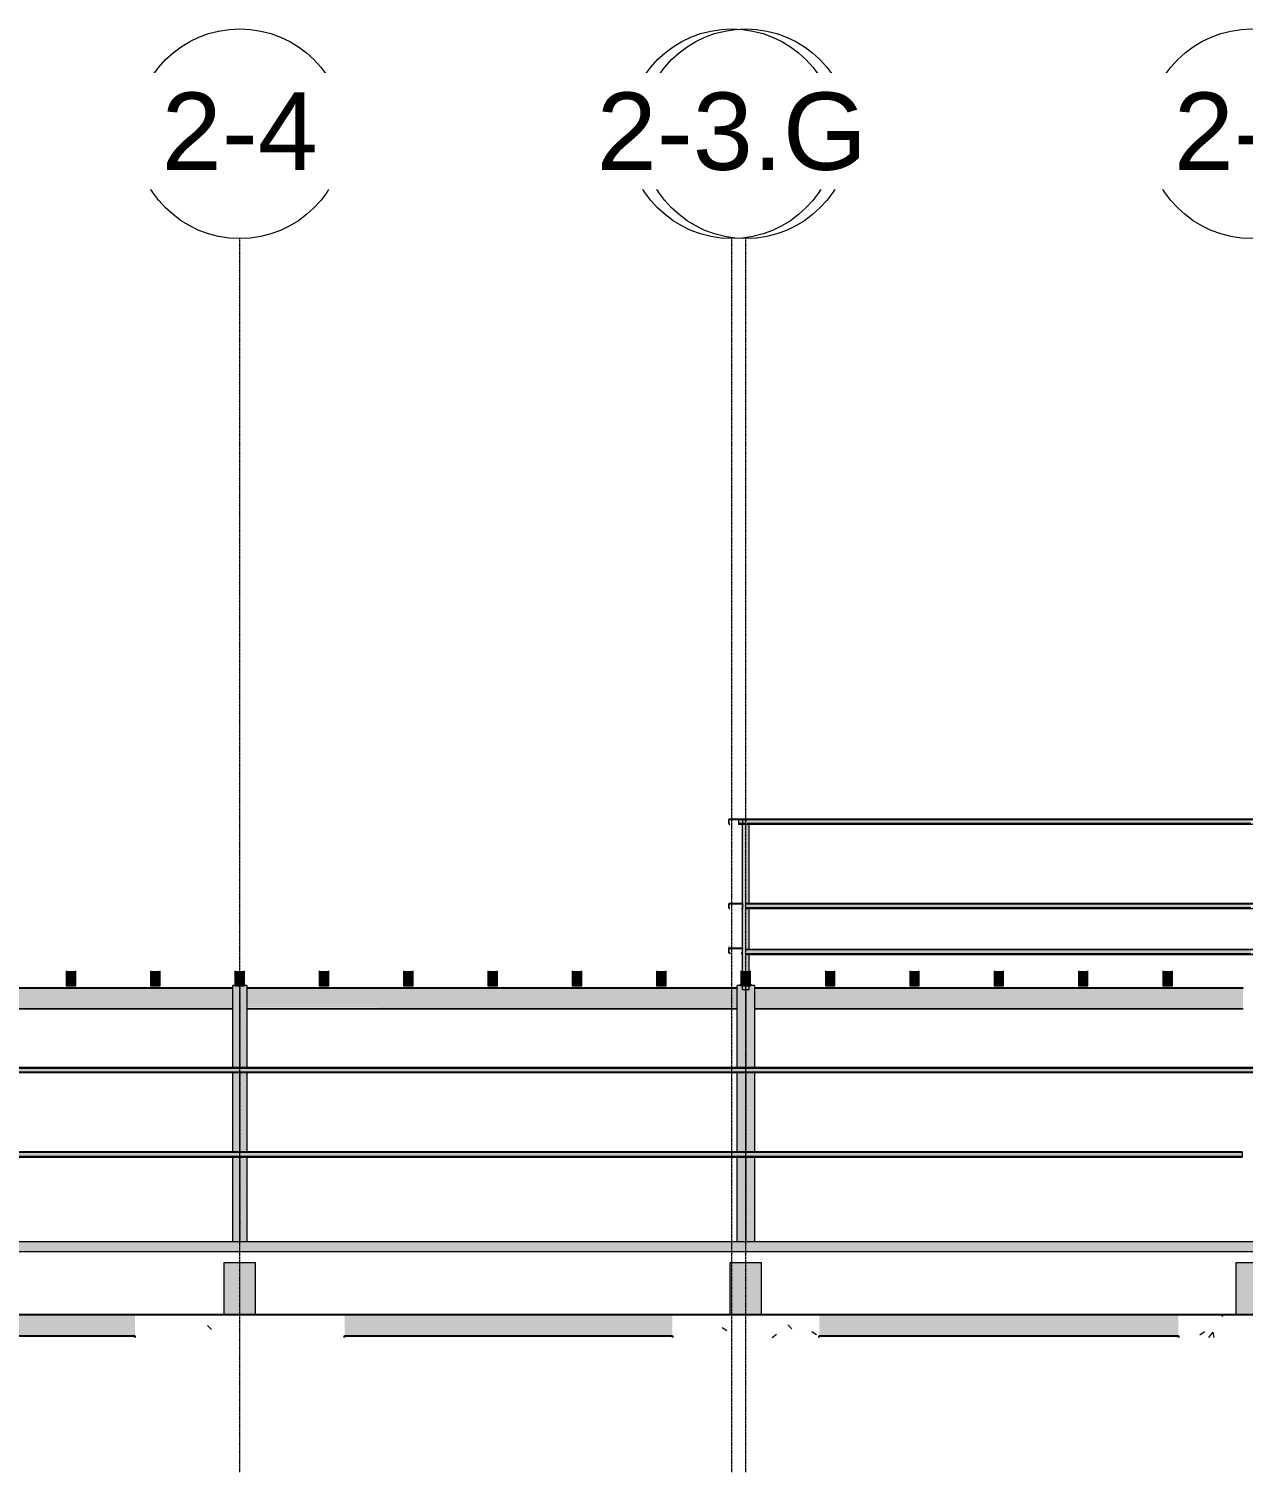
# Model space of a CAD drawing. Header units: inches. Extents: x 21954 to 47768, y -132 to 769.
# Drawn here: x 30892 to 31587, y -132 to 694 of the extents above; entities that cross this region are included whole.
import ezdxf

# ---------------------------------------------------------------- set-up
doc = ezdxf.new("R2010")
doc.units = ezdxf.units.IN
doc.header["$MEASUREMENT"] = 0
doc.linetypes.add('Grid Line 1_2_', pattern=[0.875, 0.5, -0.125, 0.125, -0.125])
doc.linetypes.add('Hidden 1_8_', pattern=[0.1875, 0.125, -0.0625])
for name, color, linetype, lineweight in [('C-BLDG-PADS', 91, 'Continuous', 9), ('S-BEAM', 12, 'Continuous', 9), ('S-COLS', 52, 'Continuous', 9), ('S-FNDN', 32, 'Continuous', 9), ('S-GRID', 1, 'Continuous', 9), ('S-GRID-IDEN', 1, 'Continuous', 9)]:
    doc.layers.add(name, color=color, linetype=linetype, lineweight=lineweight)
doc.styles.add('Arial', font='arial.ttf', dxfattribs={"height": 44.258982})
pattern_1 = [(50, (31469.516, 92.95), (68.8574, -6.02404), [7.2, -79.2]), (355, (31469.516, 92.95), (-13.3201, 72.2107), [5.76, -63.36]), (100.451, (31475.254, 92.446), (55.53753, 66.1862), [6.119, -67.31]), (46.184, (31469.52, 112.15), (102.455, -15.8907), [10.8, -118.8]), (96.636, (31478.05, 110.82), (89.7274, 93.5155), [9.179, -100.964]), (351.184, (31469.52, 112.15), (89.7283, 93.5149), [8.64, -95.04]), (21, (31479.116, 107.35), (57.30352, -38.65147), [7.2, -79.2]), (326, (31479.116, 107.35), (23.3584, 69.6146), [5.76, -63.36]), (71.451, (31483.89, 104.13), (80.66193, 30.96264), [6.119, -67.31]), (37.5, (31469.516, 92.948), (1.167627, 31.95777), [3.168, -59.424, 3.168, -61.152, -63.6]), (37.5, (31469.516, 92.948), (1.167627, 31.95777), [-126.912, 3.168, -60.432]), (7.5, (31469.516, 92.948), (25.2549, 37.86335), [3.168, -33.504, 3.168, -57.984, -24.24]), (7.5, (31469.516, 92.948), (25.2549, 37.86335), [-97.824, 3.168, -21.072]), (327.5, (31448.108, 92.948), (51.247365, -2.16529), [3.168, -20.832, 3.168, -71.712, -99.36]), (327.5, (31448.108, 92.948), (51.247365, -2.16529), [-98.88, 3.168, -96.192]), (317.5, (31438.51, 92.95), (55.98627, 9.60998), [3.168, -28.032, 3.168, -46.56, -70.56]), (317.5, (31438.51, 92.95), (55.98627, 9.60998), [-80.928, 3.168, -67.392])]

# ---------------------------------------------------------------- blocks, each defined once
blk = doc.blocks.new('Struct_Sports Complex_2015_rvt-2-Structural - Elevation - South')
at = {"layer": 'S-FNDN', "lineweight": 5}
for points in [[(25410.89, -42), (25410.89, -12), (25392.89, -12), (25392.89, -42)], [(25700.39, -42), (25700.39, -12), (25682.39, -12), (25682.39, -42)], [(25989.89, -42), (25989.89, -12), (25971.89, -12), (25971.89, -42)]]:
    blk.add_hatch(color=9, dxfattribs=at).paths.add_polyline_path(points, flags=0)
at = {"layer": 'S-FNDN'}
h = blk.add_hatch(dxfattribs=at)
h.set_pattern_fill('FP_3', color=256, style=0, pattern_type=2)
h.set_pattern_definition(pattern_1)
h.paths.add_polyline_path([(24303.89, -54), (24473.39, -54), (24473.39, -42), (24303.89, -42)], flags=0)
h.paths.add_polyline_path([(26238.39, -54), (26238.39, -42), (26022.89, -42), (26022.89, -54), (26087.38, -54)], flags=0)
h.paths.add_polyline_path([(22343.89, -54), (22525.27, -54), (22525.27, -42), (22343.89, -42)], flags=0)
h.paths.add_polyline_path([(22216.78, -54), (22283.89, -54), (22283.89, -42), (22103.77, -42), (22103.77, -54)], flags=0)
h.paths.add_polyline_path([(25938.89, -54), (25938.89, -42), (25733.39, -42), (25733.39, -54), (25810.9, -54)], flags=0)
h.paths.add_polyline_path([(22585.27, -54), (22765.27, -54), (22765.27, -42), (22585.27, -42)], flags=0)
h.paths.add_polyline_path([(25649.39, -54), (25649.39, -42), (25461.89, -42), (25461.89, -54), (25534.43, -54)], flags=0)
h.paths.add_polyline_path([(22825.27, -54), (23025.89, -54), (23025.89, -42), (22825.27, -42)], flags=0)
h.paths.add_polyline_path([(25341.89, -54), (25341.89, -42), (25172.39, -42), (25172.39, -54), (25257.96, -54)], flags=0)
h.paths.add_polyline_path([(23315.39, -54), (23315.39, -42), (23145.89, -42), (23145.89, -54)], flags=0)
h.paths.add_polyline_path([(25052.39, -54), (25052.39, -42), (24882.89, -42), (24882.89, -54), (24981.49, -54)], flags=0)
h.paths.add_polyline_path([(23435.39, -54), (23604.89, -54), (23604.89, -42), (23435.39, -42)], flags=0)
h.paths.add_polyline_path([(24762.89, -54), (24762.89, -42), (24593.39, -42), (24593.39, -54), (24705.02, -54)], flags=0)
h.paths.add_polyline_path([(23724.89, -54), (23894.39, -54), (23894.39, -42), (23724.89, -42)], flags=0)
h.paths.add_polyline_path([(24014.39, -54), (24183.89, -54), (24183.89, -42), (24014.39, -42)], flags=0)
h = blk.add_hatch(dxfattribs=at)
h.set_pattern_fill('FP_3', color=256, style=0, pattern_type=2)
h.set_pattern_definition(pattern_1)
h.paths.add_polyline_path([(25451.64, -55.03), (25461.89, -55.03), (25461.89, -42), (25341.89, -42), (25341.89, -55.03)], flags=0)
h = blk.add_hatch(dxfattribs=at)
h.set_pattern_fill('FP_3', color=256, style=0, pattern_type=2)
h.set_pattern_definition(pattern_1)
h.paths.add_polyline_path([(25726.21, -55.03), (25733.39, -55.03), (25733.39, -42), (25649.39, -42), (25649.39, -55.03)], flags=0)
h = blk.add_hatch(dxfattribs=at)
h.set_pattern_fill('FP_3', color=256, style=0, pattern_type=2)
h.set_pattern_definition(pattern_1)
h.paths.add_polyline_path([(26015.71, -55.03), (26022.89, -55.03), (26022.89, -42), (25938.89, -42), (25938.89, -55.03)], flags=0)
at = {"layer": 'S-FNDN', "color": 250}
for p, q in [((25392.89, -12), (25410.89, -12)), ((25392.89, -42), (25392.89, -12)), ((25410.89, -42), (25410.89, -12)), ((25682.39, -12), (25700.39, -12)), ((25682.39, -42), (25682.39, -12)), ((25700.39, -42), (25700.39, -12)), ((25971.89, -12), (25989.89, -12)), ((25971.89, -42), (25971.89, -12))]:
    blk.add_line(p, q, dxfattribs=at)
at = {"layer": 'S-FNDN', "color": 7, "lineweight": 25}
for p, q in [((25341.89, -42), (25172.39, -42)), ((25461.89, -42), (25341.89, -42)), ((25649.39, -42), (25461.89, -42)), ((25733.39, -42), (25649.39, -42)), ((25938.89, -42), (25733.39, -42)), ((26022.89, -42), (25938.89, -42)), ((25172.39, -54), (25341.89, -54)), ((25341.89, -54), (25341.89, -55.03)), ((25461.89, -54), (25649.39, -54)), ((25461.89, -55.03), (25461.89, -54)), ((25649.39, -54), (25649.39, -55.03)), ((25733.39, -54), (25938.89, -54)), ((25733.39, -55.03), (25733.39, -54)), ((25938.89, -54), (25938.89, -55.03))]:
    blk.add_line(p, q, dxfattribs=at)
blk = doc.blocks.new('W-Wide Flange-Column - B2_D-1169473-Structural - Elevation - South')
at = {"layer": 'S-COLS'}
h = blk.add_hatch(color=256, dxfattribs=at)
h.paths.add_polyline_path([(23081.89, 0), (23089.89, 0), (23089.89, 48.27), (23081.89, 48.27)], flags=0)
h.paths.add_polyline_path([(23089.89, 51.3), (23089.89, 96.7), (23081.89, 96.7), (23081.89, 51.3)], flags=0)
h.paths.add_polyline_path([(23081.89, 99.73), (23089.89, 99.73), (23089.89, 146.5), (23088.64, 146.5), (23088.64, 146.23), (23083.14, 146.23), (23083.14, 146.5), (23081.89, 146.5), (23081.89, 132.59)], flags=0)
for p, q in [((23081.89, 99.73), (23081.89, 146.5)), ((23083.14, 146.5), (23081.89, 146.5)), ((23089.89, 146.5), (23088.64, 146.5)), ((23089.89, 146.5), (23089.89, 99.73)), ((23081.89, 51.3), (23081.89, 96.7)), ((23089.89, 96.7), (23089.89, 51.3)), ((23081.89, 0), (23081.89, 48.27)), ((23089.89, 48.27), (23089.89, 0))]:
    blk.add_line(p, q, dxfattribs=at)
at = {"layer": 'S-COLS', "linetype": 'Hidden 1_8_'}
for p, q in [((23085.73, 146.23), (23085.73, 99.73)), ((23086.05, 99.73), (23086.05, 146.23)), ((23085.73, 96.7), (23085.73, 51.3)), ((23086.05, 51.3), (23086.05, 96.7)), ((23085.73, 48.27), (23085.73, 0)), ((23086.05, 0), (23086.05, 48.27))]:
    blk.add_line(p, q, dxfattribs=at)
blk = doc.blocks.new('W-Wide Flange-Column - B2_C-1169487-Structural - Elevation - South')
at = {"layer": 'S-COLS'}
h = blk.add_hatch(color=256, dxfattribs=at)
h.paths.add_polyline_path([(25686.39, 0), (25696.39, 0), (25696.39, 48.27), (25686.39, 48.27)], flags=0)
h.paths.add_polyline_path([(25686.39, 51.3), (25696.39, 51.3), (25696.39, 96.7), (25686.39, 96.7), (25686.39, 95.07)], flags=0)
h.paths.add_polyline_path([(25686.39, 99.73), (25696.39, 99.73), (25696.39, 146.5), (25694.14, 146.5), (25694.14, 146.23), (25693.39, 146.23), (25693.29, 144), (25689.39, 144), (25689.39, 146.23), (25688.64, 146.23), (25688.64, 146.5), (25686.39, 146.5), (25686.39, 113.83)], flags=0)
for p, q in [((25686.39, 99.73), (25686.39, 146.5)), ((25688.64, 146.5), (25686.39, 146.5)), ((25696.39, 146.5), (25694.14, 146.5)), ((25696.39, 146.5), (25696.39, 99.73)), ((25686.39, 51.3), (25686.39, 96.7)), ((25696.39, 96.7), (25696.39, 51.3)), ((25686.39, 0), (25686.39, 48.27)), ((25696.39, 48.27), (25696.39, 0))]:
    blk.add_line(p, q, dxfattribs=at)
at = {"layer": 'S-COLS', "linetype": 'Hidden 1_8_'}
for p, q in [((25691.23, 144), (25691.23, 99.73)), ((25691.55, 99.73), (25691.55, 144)), ((25691.23, 96.7), (25691.23, 51.3)), ((25691.55, 51.3), (25691.55, 96.7)), ((25691.23, 48.27), (25691.23, 0)), ((25691.55, 0), (25691.55, 48.27))]:
    blk.add_line(p, q, dxfattribs=at)
blk = doc.blocks.new('W-Wide Flange - 8_ WIDE-1151087-Structural - Elevation - South')
at = {"layer": 'S-BEAM'}
h = blk.add_hatch(color=256, dxfattribs=at)
h.paths.add_polyline_path([(25694.14, 146.56), (25694.39, 146.66), (25694.39, 147.23), (25694.39, 147.23), (25694.14, 147.2), (25694.14, 146.66)], flags=0)
h.paths.add_polyline_path([(25688.39, 146.56), (25688.64, 146.59), (25688.62, 147.23), (25688.39, 147.23)], flags=0)
blk.add_hatch(color=256, dxfattribs=at).paths.add_polyline_path([(25688.64, 146.5), (25688.64, 146.56), (25688.48, 146.5)], flags=0)
for p, q in [((25688.39, 146.56), (25688.39, 147.23)), ((25688.64, 146.56), (25688.39, 146.56)), ((25694.39, 146.56), (25694.14, 146.56)), ((25694.39, 146.56), (25694.39, 147.23))]:
    blk.add_line(p, q, dxfattribs=at)
blk = doc.blocks.new('Girt_C - 8_D-1099926-Structural - Elevation - South')
at = {"layer": 'S-BEAM'}
h = blk.add_hatch(color=256, dxfattribs=at)
h.paths.add_polyline_path([(26270.37, 99.2), (26270.37, 99.65), (22949.27, 99.65), (22949.27, 99.2), (26260.17, 99.2)], flags=0)
h.paths.add_polyline_path([(22078.54, 99.2), (22941.27, 99.2), (22941.27, 99.65), (22072.62, 99.65), (22072.62, 99.2)], flags=0)
h.paths.add_polyline_path([(22948.57, 99.4), (22948.87, 99.55), (22948.9, 99.65), (22941.66, 99.55), (22941.96, 99.4)], flags=0)
h = blk.add_hatch(color=256, dxfattribs=at)
h.paths.add_polyline_path([(24221.19, 96.88), (26270.37, 96.88), (26270.37, 99.2), (22949.27, 99.2), (22949.27, 96.88), (24152.08, 96.88)], flags=0)
h.paths.add_polyline_path([(22804.28, 96.88), (22941.27, 96.88), (22941.27, 99.2), (22072.62, 99.2), (22072.62, 96.88), (22769.72, 96.88)], flags=0)
for p, q in [((22949.27, 99.73), (26270.37, 99.73)), ((22949.27, 99.65), (26270.37, 99.65)), ((22949.27, 99.2), (26270.37, 99.2)), ((22949.27, 96.88), (26270.37, 96.88))]:
    blk.add_line(p, q, dxfattribs=at)
at = {"layer": 'S-BEAM', "lineweight": 15}
for p, q in [((26270.37, 96.8), (22072.62, 96.8)), ((22072.62, 96.7), (26270.37, 96.7))]:
    blk.add_line(p, q, dxfattribs=at)
blk = doc.blocks.new('W-Wide Flange - W12X19-1098908-Structural - Elevation - South')
at = {"layer": 'S-BEAM'}
h = blk.add_hatch(color=256, dxfattribs=at)
h.paths.add_polyline_path([(24537.39, 144.7), (24818.89, 144.7), (24818.89, 145.05), (24537.39, 145.05)], flags=0)
h.paths.add_polyline_path([(26262.89, 144.7), (26262.89, 145.05), (25985.89, 145.05), (25985.89, 144.7), (26260.17, 144.7)], flags=0)
h.paths.add_polyline_path([(22804.28, 144.7), (23081.89, 144.7), (23081.89, 145.05), (22803.41, 145.05), (22803.41, 144.7)], flags=0)
h.paths.add_polyline_path([(25975.89, 144.7), (25975.89, 145.05), (25696.39, 145.05), (25696.39, 144.7), (25966.42, 144.7)], flags=0)
h.paths.add_polyline_path([(23089.89, 144.7), (23371.39, 144.7), (23371.39, 145.05), (23089.89, 145.05)], flags=0)
h.paths.add_polyline_path([(23379.39, 144.7), (23660.89, 144.7), (23660.89, 145.05), (23379.39, 145.05)], flags=0)
h.paths.add_polyline_path([(25686.39, 144.7), (25686.39, 145.05), (25405.89, 145.05), (25405.89, 144.7), (25672.67, 144.7)], flags=0)
h.paths.add_polyline_path([(23668.89, 144.7), (23950.39, 144.7), (23950.39, 145.05), (23668.89, 145.05)], flags=0)
h.paths.add_polyline_path([(25397.89, 144.7), (25397.89, 145.05), (25116.39, 145.05), (25116.39, 144.7), (25396.2, 144.7)], flags=0)
h.paths.add_polyline_path([(23958.39, 144.7), (24239.89, 144.7), (24239.89, 145.05), (23958.39, 145.05)], flags=0)
h.paths.add_polyline_path([(25108.39, 144.7), (25108.39, 145.05), (24826.89, 145.05), (24826.89, 144.7), (25102.45, 144.7)], flags=0)
h.paths.add_polyline_path([(24247.89, 144.7), (24529.39, 144.7), (24529.39, 145.05), (24247.89, 145.05)], flags=0)
h = blk.add_hatch(color=256, dxfattribs=at)
h.paths.add_polyline_path([(22803.41, 144.18), (23081.89, 144.18), (23081.89, 144.7), (22803.41, 144.63), (22803.41, 144.31)], flags=0)
h.paths.add_polyline_path([(25405.89, 144.18), (25686.39, 144.2), (25686.39, 144.7), (25405.89, 144.63), (25405.89, 144.21)], flags=0)
h.paths.add_polyline_path([(26262.89, 144.18), (26262.89, 144.7), (25985.89, 144.63), (25985.89, 144.18), (26260.17, 144.18)], flags=0)
h.paths.add_polyline_path([(23089.89, 144.18), (23371.39, 144.18), (23371.39, 144.7), (23089.89, 144.62), (23089.89, 144.3)], flags=0)
h.paths.add_polyline_path([(23379.39, 144.18), (23660.89, 144.28), (23660.89, 144.7), (23379.39, 144.62), (23379.39, 144.29)], flags=0)
h.paths.add_polyline_path([(23668.89, 144.18), (23950.39, 144.27), (23950.39, 144.7), (23668.89, 144.61), (23668.89, 144.28)], flags=0)
h.paths.add_polyline_path([(23958.39, 144.18), (24239.89, 144.26), (24239.89, 144.7), (23958.39, 144.6), (23958.39, 144.27)], flags=0)
h.paths.add_polyline_path([(25975.89, 144.18), (25975.89, 144.7), (25696.39, 144.63), (25696.39, 144.18), (25966.42, 144.18)], flags=0)
h.paths.add_polyline_path([(24247.89, 144.18), (24529.39, 144.25), (24529.39, 144.7), (24247.89, 144.6), (24247.89, 144.26)], flags=0)
h.paths.add_polyline_path([(24537.39, 144.18), (24818.89, 144.23), (24818.89, 144.7), (24537.39, 144.63), (24537.39, 144.24)], flags=0)
h.paths.add_polyline_path([(25397.89, 144.18), (25397.89, 144.7), (25116.39, 144.63), (25116.39, 144.18), (25396.2, 144.18)], flags=0)
h.paths.add_polyline_path([(24826.89, 144.18), (25108.39, 144.22), (25108.39, 144.7), (24826.89, 144.63), (24826.89, 144.23)], flags=0)
h = blk.add_hatch(color=256, dxfattribs=at)
h.paths.add_polyline_path([(22803.41, 133.73), (22941.27, 133.73), (22941.27, 144), (22949.27, 144), (22949.27, 133.73), (23081.89, 133.73), (23081.89, 144.18), (22803.41, 144.18), (22803.41, 137.28)], flags=0)
h.paths.add_polyline_path([(26260.17, 133.73), (26262.89, 133.73), (26262.89, 144.18), (25985.89, 144.18), (25985.89, 133.73), (26225.61, 133.73)], flags=0)
h.paths.add_polyline_path([(23089.89, 133.73), (23371.39, 133.73), (23371.39, 144.18), (23089.89, 144.18), (23089.89, 141.97)], flags=0)
h.paths.add_polyline_path([(25975.89, 133.73), (25975.89, 144.18), (25696.39, 144.18), (25696.39, 133.73), (25966.42, 133.73)], flags=0)
h.paths.add_polyline_path([(23379.39, 133.73), (23660.89, 133.73), (23660.89, 144.18), (23379.39, 144.18), (23379.39, 141.97)], flags=0)
h.paths.add_polyline_path([(25686.39, 133.73), (25686.39, 144.18), (25405.89, 144.18), (25405.89, 133.73), (25672.67, 133.73)], flags=0)
h.paths.add_polyline_path([(23668.89, 133.73), (23950.39, 133.73), (23950.39, 144.18), (23668.89, 144.18)], flags=0)
h.paths.add_polyline_path([(23958.39, 133.73), (24239.89, 133.73), (24239.89, 144.18), (23958.39, 144.18), (23958.39, 141.97)], flags=0)
h.paths.add_polyline_path([(25397.89, 133.73), (25397.89, 144.18), (25116.39, 144.18), (25116.39, 133.73), (25396.2, 133.73)], flags=0)
h.paths.add_polyline_path([(25108.39, 133.73), (25108.39, 144.18), (24826.89, 144.18), (24826.89, 133.73), (25102.45, 133.73)], flags=0)
h.paths.add_polyline_path([(24247.89, 133.73), (24529.39, 133.73), (24529.39, 144.18), (24247.89, 144.18), (24247.89, 141.97)], flags=0)
h.paths.add_polyline_path([(24566.78, 133.73), (24818.89, 133.73), (24818.89, 144.18), (24537.39, 144.18), (24537.39, 133.73), (24549.5, 133.73)], flags=0)
h = blk.add_hatch(color=256, dxfattribs=at)
h.paths.add_polyline_path([(26262.89, 133.2), (26262.89, 133.73), (25985.89, 133.73), (25985.89, 133.2), (26260.17, 133.2)], flags=0)
h.paths.add_polyline_path([(23950.39, 133.2), (23950.39, 133.73), (23668.89, 133.69), (23668.89, 133.2), (23944.72, 133.2)], flags=0)
h.paths.add_polyline_path([(25102.45, 133.2), (25108.39, 133.3), (25108.39, 133.73), (24826.89, 133.65), (24826.89, 133.2), (25085.17, 133.2)], flags=0)
h.paths.add_polyline_path([(22977.07, 133.2), (23081.89, 133.27), (23081.89, 133.73), (22949.27, 133.72), (22949.27, 133.2)], flags=0)
h.paths.add_polyline_path([(24774.14, 133.2), (24818.89, 133.31), (24818.89, 133.73), (24537.39, 133.66), (24537.39, 133.2), (24705.02, 133.2)], flags=0)
h.paths.add_polyline_path([(25116.39, 133.2), (25397.89, 133.29), (25397.89, 133.73), (25116.39, 133.64), (25116.39, 133.21)], flags=0)
h.paths.add_polyline_path([(22803.41, 133.2), (22941.27, 133.27), (22941.27, 133.73), (22803.41, 133.73), (22803.41, 133.22)], flags=0)
h.paths.add_polyline_path([(23958.39, 133.2), (24239.89, 133.27), (24239.89, 133.73), (23958.39, 133.68), (23958.39, 133.21)], flags=0)
h.paths.add_polyline_path([(24247.89, 133.2), (24529.39, 133.27), (24529.39, 133.73), (24247.89, 133.67), (24247.89, 133.21)], flags=0)
h.paths.add_polyline_path([(23357.22, 133.2), (23371.39, 133.27), (23371.39, 133.73), (23089.89, 133.72), (23089.89, 133.2), (23322.66, 133.2)], flags=0)
h.paths.add_polyline_path([(25975.89, 133.2), (25975.89, 133.73), (25696.39, 133.73), (25696.39, 133.2), (25966.42, 133.2)], flags=0)
h.paths.add_polyline_path([(23379.39, 133.2), (23660.89, 133.27), (23660.89, 133.73), (23379.39, 133.7), (23379.39, 133.22)], flags=0)
h.paths.add_polyline_path([(25405.89, 133.2), (25686.39, 133.29), (25686.39, 133.73), (25405.89, 133.62), (25405.89, 133.21)], flags=0)
h = blk.add_hatch(color=256, dxfattribs=at)
h.paths.add_polyline_path([(26260.17, 132.85), (26262.89, 132.85), (26262.89, 133.2), (25985.89, 133.2), (25985.89, 132.85), (26225.61, 132.85)], flags=0)
h.paths.add_polyline_path([(22804.28, 132.85), (22941.27, 132.85), (22941.27, 133.2), (22803.41, 133.2), (22803.41, 132.85)], flags=0)
h.paths.add_polyline_path([(22949.27, 132.85), (23081.89, 132.85), (23081.89, 133.2), (22949.27, 133.2)], flags=0)
h.paths.add_polyline_path([(25975.89, 132.85), (25975.89, 133.2), (25696.39, 133.2), (25696.39, 132.85), (25966.42, 132.85)], flags=0)
h.paths.add_polyline_path([(23089.89, 132.85), (23371.39, 132.85), (23371.39, 133.2), (23089.89, 133.2)], flags=0)
h.paths.add_polyline_path([(23379.39, 132.85), (23660.89, 132.85), (23660.89, 133.2), (23379.39, 133.2)], flags=0)
h.paths.add_polyline_path([(25686.39, 132.85), (25686.39, 133.2), (25405.89, 133.2), (25405.89, 132.85), (25672.67, 132.85)], flags=0)
h.paths.add_polyline_path([(23668.89, 132.85), (23950.39, 132.85), (23950.39, 133.2), (23668.89, 133.2)], flags=0)
h.paths.add_polyline_path([(25397.89, 132.85), (25397.89, 133.2), (25116.39, 133.2), (25116.39, 132.85), (25396.2, 132.85)], flags=0)
h.paths.add_polyline_path([(23958.39, 132.85), (24239.89, 132.85), (24239.89, 133.2), (23958.39, 133.2)], flags=0)
h.paths.add_polyline_path([(25108.39, 132.85), (25108.39, 133.2), (24826.89, 133.2), (24826.89, 132.85), (25102.45, 132.85)], flags=0)
h.paths.add_polyline_path([(24818.89, 132.85), (24818.89, 133.2), (24537.39, 133.2), (24537.39, 132.85), (24808.7, 132.85)], flags=0)
h.paths.add_polyline_path([(24247.89, 132.85), (24529.39, 132.85), (24529.39, 133.2), (24247.89, 133.2)], flags=0)
for p, q in [((25397.89, 145.05), (25116.39, 145.05)), ((25397.89, 144.7), (25116.39, 144.7)), ((25686.39, 145.05), (25405.89, 145.05)), ((25686.39, 144.7), (25405.89, 144.7)), ((25975.89, 145.05), (25696.39, 145.05)), ((25975.89, 144.7), (25696.39, 144.7)), ((25116.39, 133.2), (25397.89, 133.2)), ((25397.89, 132.85), (25116.39, 132.85)), ((25405.89, 133.2), (25686.39, 133.2)), ((25686.39, 132.85), (25405.89, 132.85)), ((25696.39, 133.2), (25975.89, 133.2)), ((25975.89, 132.85), (25696.39, 132.85))]:
    blk.add_line(p, q, dxfattribs=at)
blk = doc.blocks.new('HSS-Round Hollow Structural Section-Column - HSS4X0_220-947151-Structural - Elevation - South')
at = {"layer": 'S-COLS'}
h = blk.add_hatch(color=256, dxfattribs=at)
h.paths.add_polyline_path([(25693.19, 144), (25693.39, 144), (25693.29, 146.23), (25689.39, 146.23), (25689.49, 144), (25692.91, 144)], flags=0)
h.paths.add_polyline_path([(25691.84, 153.88), (25693.39, 153.96), (25693.29, 164.02), (25691.39, 164.1), (25691.39, 164.48), (25692.02, 164.55), (25691.97, 166.92), (25691.84, 167.05), (25693.39, 167.05), (25693.34, 190.27), (25691.39, 190.35), (25691.39, 190.73), (25692.02, 190.8), (25691.97, 193.17), (25691.84, 193.3), (25693.39, 193.3), (25693.39, 238.52), (25689.39, 238.52), (25689.45, 190.74), (25689.53, 190.8), (25689.44, 190.58), (25689.39, 190.54), (25689.49, 153.95), (25690.14, 153.9), (25691.79, 153.88)], flags=0)
h.paths.add_polyline_path([(25691.4, 238.98), (25692.02, 239.05), (25692.02, 240.83), (25690.76, 240.83), (25690.76, 239.05), (25690.95, 238.98), (25691.39, 238.98)], flags=0)
for p, q in [((25692.04, 240.83), (25690.74, 240.83)), ((25689.39, 238.52), (25689.39, 193.3)), ((25693.39, 193.3), (25693.39, 238.52)), ((25689.39, 193.2), (25689.39, 190.68)), ((25689.39, 190.54), (25689.39, 153.91)), ((25693.39, 167.05), (25693.39, 190.27)), ((25693.39, 153.91), (25693.39, 164.02)), ((25689.39, 146.23), (25689.39, 144)), ((25693.39, 144), (25689.39, 144)), ((25693.39, 144), (25693.39, 146.23))]:
    blk.add_line(p, q, dxfattribs=at)
blk = doc.blocks.new('Girt_C - 8_D-1124558-Structural - Elevation - South')
at = {"layer": 'S-BEAM'}
h = blk.add_hatch(color=256, dxfattribs=at)
h.paths.add_polyline_path([(25689.53, 241.37), (25687.39, 241.37), (25687.39, 239.05), (25689.53, 239.05), (25689.53, 241.37)], flags=0)
h.paths.add_polyline_path([(26272.14, 239.05), (26272.14, 241.37), (25689.64, 241.37), (25689.64, 239.05), (25690.76, 239.05), (25690.76, 240.83), (25692.02, 240.83), (25692.02, 239.05), (25980.26, 239.05), (25980.26, 240.83), (25981.52, 240.83), (25981.52, 239.05), (26225.61, 239.05)], flags=0)
h = blk.add_hatch(color=256, dxfattribs=at)
h.paths.add_polyline_path([(26225.61, 238.6), (26272.14, 238.6), (26272.14, 239.05), (25689.64, 239), (25689.17, 238.6), (26087.38, 238.6)], flags=0)
h.paths.add_polyline_path([(25687.39, 238.6), (25689.07, 238.66), (25689.53, 239.05), (25687.39, 239.05)], flags=0)
at = {"layer": 'S-BEAM', "lineweight": 15}
for p, q in [((26272.14, 241.55), (25687.39, 241.55)), ((25687.39, 241.55), (25687.39, 241.45)), ((25687.39, 241.45), (26272.14, 241.45)), ((26272.14, 241.45), (26272.14, 241.55))]:
    blk.add_line(p, q, dxfattribs=at)
at = {"layer": 'S-BEAM'}
for p, q in [((25687.39, 241.37), (25687.39, 241.45)), ((26272.14, 241.37), (25687.39, 241.37)), ((25687.39, 239.05), (25687.39, 241.37)), ((26272.14, 241.45), (26272.14, 241.37)), ((26272.14, 241.37), (26272.14, 239.05)), ((25689.53, 239.05), (25687.39, 239.05)), ((25687.39, 238.6), (25687.39, 239.05)), ((25689, 238.6), (25687.39, 238.6)), ((25687.39, 238.52), (25687.39, 238.6)), ((26272.14, 238.52), (25687.39, 238.52)), ((26272.14, 238.6), (25689.17, 238.6)), ((25690.76, 239.05), (25689.64, 239.05)), ((25980.26, 239.05), (25692.02, 239.05)), ((26272.14, 239.05), (25981.52, 239.05)), ((26272.14, 239.05), (26272.14, 238.6)), ((26272.14, 238.6), (26272.14, 238.52))]:
    blk.add_line(p, q, dxfattribs=at)
blk = doc.blocks.new('Girt_C - 8_D-1124559-Structural - Elevation - South')
at = {"layer": 'S-BEAM'}
h = blk.add_hatch(color=256, dxfattribs=at)
h.paths.add_polyline_path([(26260.17, 164.55), (26272.14, 164.55), (26272.14, 166.87), (25981.52, 166.87), (25981.52, 164.55), (26225.61, 164.55)], flags=0)
h.paths.add_polyline_path([(25698.59, 164.55), (25980.26, 164.55), (25980.26, 166.87), (25692.02, 166.87), (25692.02, 164.55)], flags=0)
blk.add_hatch(color=256, dxfattribs=at).paths.add_polyline_path([(26260.17, 164.1), (26272.14, 164.1), (26272.14, 164.55), (25691.39, 164.48), (25691.39, 164.1), (26225.61, 164.1)], flags=0)
at = {"layer": 'S-BEAM', "lineweight": 15}
for p, q in [((26272.14, 167.05), (25691.39, 167.05)), ((25691.39, 167.05), (25691.39, 166.95)), ((25691.39, 166.95), (26272.14, 166.95)), ((26272.14, 166.95), (26272.14, 167.05))]:
    blk.add_line(p, q, dxfattribs=at)
at = {"layer": 'S-BEAM'}
for p, q in [((25980.26, 166.87), (25692.02, 166.87)), ((26272.14, 166.87), (25981.52, 166.87)), ((26272.14, 166.95), (26272.14, 166.87)), ((26272.14, 166.87), (26272.14, 164.55)), ((25691.39, 164.1), (25691.39, 164.55)), ((26272.14, 164.1), (25691.39, 164.1)), ((25691.39, 164.02), (25691.39, 164.1)), ((26272.14, 164.02), (25691.39, 164.02)), ((25980.26, 164.55), (25692.02, 164.55)), ((26272.14, 164.55), (25981.52, 164.55)), ((26272.14, 164.55), (26272.14, 164.1)), ((26272.14, 164.1), (26272.14, 164.02))]:
    blk.add_line(p, q, dxfattribs=at)
blk = doc.blocks.new('Girt_C - 8_D-1128363-Structural - Elevation - South')
at = {"layer": 'S-BEAM'}
h = blk.add_hatch(color=256, dxfattribs=at)
h.paths.add_polyline_path([(25682.21, 238.52), (25682.29, 238.6), (25681.75, 239.05), (25681.64, 239)], flags=0)
h.paths.add_polyline_path([(25689.07, 238.52), (25689.64, 239), (25689.53, 239.05), (25689, 238.6)], flags=0)
h.paths.add_polyline_path([(25687.39, 241.45), (25687.39, 241.55), (25681.83, 241.45)], flags=0)
for p, q in [((25681.64, 241.37), (25681.64, 239)), ((25681.75, 239.05), (25681.75, 241.37)), ((25687.39, 241.55), (25681.83, 241.55)), ((25681.83, 241.45), (25687.39, 241.45)), ((25689.53, 241.37), (25689.53, 239.05)), ((25689.64, 239), (25689.64, 241.37)), ((25681.64, 239), (25682.21, 238.52)), ((25682.29, 238.6), (25681.75, 239.05)), ((25682.21, 238.52), (25682.29, 238.6)), ((25689.53, 239.05), (25689, 238.6)), ((25689, 238.6), (25689.07, 238.52)), ((25689.07, 238.52), (25689.64, 239))]:
    blk.add_line(p, q, dxfattribs=at)
for centre, radius, start, end in [((25681.83, 241.37), 0.188, 90, 180), ((25681.83, 241.37), 0.0782, 90, 177.87728), ((25689.45, 241.37), 0.0782, 3.04236, 90)]:
    blk.add_arc(centre, radius, start, end, dxfattribs=at)
blk = doc.blocks.new('Girt_C - 8_D-1076207-Structural - Elevation - South')
at = {"layer": 'S-BEAM'}
for points in [[(25810.9, 48.8), (25975.39, 48.8), (25975.39, 51.12), (24248.39, 51.12), (24248.39, 48.8), (25534.43, 48.8)], [(25975.39, 48.35), (25975.39, 48.8), (24248.39, 48.8), (24248.39, 48.35), (25810.9, 48.35)], [(25975.39, 48.27), (25975.39, 48.35), (25810.9, 48.27)]]:
    blk.add_hatch(color=256, dxfattribs=at).paths.add_polyline_path(points, flags=0)
at = {"layer": 'S-BEAM', "lineweight": 15}
for p, q in [((25975.39, 51.3), (24248.39, 51.3)), ((24248.39, 51.2), (25975.39, 51.2)), ((25975.39, 51.2), (25975.39, 51.3))]:
    blk.add_line(p, q, dxfattribs=at)
at = {"layer": 'S-BEAM'}
for p, q in [((24248.39, 51.12), (25975.39, 51.12)), ((25975.39, 51.2), (25975.39, 51.12)), ((25975.39, 51.12), (25975.39, 48.8)), ((24248.39, 48.8), (25975.39, 48.8)), ((24248.39, 48.35), (25975.39, 48.35)), ((24248.39, 48.27), (25975.39, 48.27)), ((25975.39, 48.8), (25975.39, 48.35)), ((25975.39, 48.35), (25975.39, 48.27))]:
    blk.add_line(p, q, dxfattribs=at)
blk = doc.blocks.new('Girt_C - 8_D-1128340-Structural - Elevation - South')
at = {"layer": 'S-BEAM'}
for points in [[(25681.73, 167.6), (25681.83, 167.62), (25681.74, 168.26)], [(25682.29, 164.67), (25682.29, 165.33), (25681.77, 165.76), (25681.81, 165.07)], [(25681.83, 167.62), (25689.39, 167.63), (25689.39, 168.29), (25681.83, 168.29)], [(25689, 164.67), (25689.39, 165), (25689.39, 165.66), (25689.02, 165.35)], [(25682.21, 164.59), (25682.29, 164.67), (25681.75, 165.12), (25681.64, 165.07)]]:
    blk.add_hatch(color=256, dxfattribs=at).paths.add_polyline_path(points, flags=0)
for p, q in [((25681.64, 168.53), (25681.64, 167.44)), ((25681.64, 167.44), (25681.64, 165.07)), ((25681.75, 167.6), (25681.75, 167.44)), ((25681.75, 165.12), (25681.75, 167.44)), ((25689.39, 167.62), (25681.83, 167.62)), ((25681.83, 167.51), (25689.39, 167.51)), ((25682.29, 165.33), (25682.29, 164.67)), ((25689, 165.33), (25689, 164.67)), ((25689.64, 167.44), (25689.64, 167.73)), ((25681.64, 165.07), (25682.21, 164.59)), ((25682.29, 164.67), (25681.75, 165.12)), ((25682.21, 164.59), (25682.29, 164.67)), ((25689.39, 165), (25689, 164.67)), ((25689, 164.67), (25689.07, 164.59)), ((25689.07, 164.59), (25689.39, 164.86))]:
    blk.add_line(p, q, dxfattribs=at)
for major_axis, start_param, end_param in [((-0.188, 0), 4.712389, 6.283185), ((0.0782, 0), 1.570796, 3.088493)]:
    blk.add_ellipse((25681.83, 167.44), major_axis=major_axis, ratio=0.999133, start_param=start_param, end_param=end_param, dxfattribs=at)
blk = doc.blocks.new('Girt_C - 8_D-1131213-Structural - Elevation - South')
at = {"layer": 'S-BEAM'}
h = blk.add_hatch(color=256, dxfattribs=at)
h.paths.add_polyline_path([(25682.21, 190.27), (25682.29, 190.35), (25681.75, 190.8), (25681.64, 190.75)], flags=0)
h.paths.add_polyline_path([(25689.07, 190.27), (25689.64, 190.75), (25689.53, 190.8), (25689, 190.35)], flags=0)
h.paths.add_polyline_path([(25689.45, 193.2), (25689.45, 193.3), (25681.83, 193.2)], flags=0)
for p, q in [((25681.64, 193.12), (25681.64, 190.75)), ((25681.64, 190.75), (25682.21, 190.27)), ((25681.75, 190.8), (25681.75, 193.12)), ((25682.29, 190.35), (25681.75, 190.8)), ((25689.45, 193.3), (25681.83, 193.3)), ((25681.83, 193.2), (25689.45, 193.2)), ((25682.21, 190.27), (25682.29, 190.35)), ((25689.53, 190.8), (25689, 190.35)), ((25689, 190.35), (25689.07, 190.27)), ((25689.07, 190.27), (25689.64, 190.75)), ((25689.53, 193.12), (25689.53, 190.8)), ((25689.64, 190.75), (25689.64, 193.12))]:
    blk.add_line(p, q, dxfattribs=at)
for centre, radius, start, end in [((25681.83, 193.12), 0.188, 90, 180), ((25681.83, 193.12), 0.0782, 90, 177.87728), ((25689.45, 193.12), 0.188, 0, 90), ((25689.45, 193.12), 0.0782, 3.04236, 90)]:
    blk.add_arc(centre, radius, start, end, dxfattribs=at)
blk = doc.blocks.new('Dimension Lumber - 5_5 x 7_5 Glulam-1166126-Structural - Elevation - South')
at = {"layer": 'S-BEAM'}
for points in [[(22847.39, 153.73), (22847.39, 154.73), (22841.89, 154.73), (22841.89, 153.73)], [(22847.39, 146.23), (22847.39, 153.73), (22841.89, 153.73), (22841.89, 146.23)]]:
    blk.add_hatch(color=256, dxfattribs=at).paths.add_polyline_path(points, flags=0)
for p, q in [((22841.89, 154.73), (22841.89, 153.73)), ((22847.39, 153.73), (22847.39, 154.73))]:
    blk.add_line(p, q, dxfattribs=at)
at = {"layer": 'S-BEAM', "lineweight": 15}
for p, q in [((22847.39, 153.73), (22841.89, 153.73)), ((22841.89, 153.73), (22841.89, 146.23)), ((22847.39, 146.23), (22847.39, 153.73)), ((22841.89, 146.23), (22847.39, 146.23))]:
    blk.add_line(p, q, dxfattribs=at)
blk = doc.blocks.new('Grid - Grid Head - Circle-14747-Structural - Elevation - South')
at = {"layer": 'S-GRID-IDEN'}
blk.add_circle((23085.89, 633.76), 60, dxfattribs=at)

msp = doc.modelspace()

# ---------------------------------------------------------------- hatches: boundary and pattern name
at = {"layer": 'C-BLDG-PADS', "lineweight": 5}
msp.add_hatch(color=256, dxfattribs=at).paths.add_polyline_path([(31698.24, -6), (31887.76, -6), (31887.76, 0), (27677.01, 0), (27677.01, -6), (31421.77, -6)], flags=0)

# ---------------------------------------------------------------- linework, layer by layer
at = {"layer": 'C-BLDG-PADS'}
for p, q in [((28560.13, 0), (31887.76, 0)), ((31887.76, -6), (27677.01, -6))]:
    msp.add_line(p, q, dxfattribs=at)
at = {"layer": 'S-GRID', "linetype": 'Grid Line 1_2_'}
for p, q in [((31012.76, -132), (31012.76, 573.76)), ((31012.76, -132), (31012.76, 573.76)), ((31294.26, -132), (31294.26, 573.76)), ((31302.26, -132), (31302.26, 573.76)), ((31302.26, -132), (31302.26, 573.76))]:
    msp.add_line(p, q, dxfattribs=at)

# ---------------------------------------------------------------- block references
at = {"color": 10, "lineweight": 5}
msp.add_blockref('Struct_Sports Complex_2015_rvt-2-Structural - Elevation - South', (5610.87, 0), dxfattribs=at)
at = {"layer": 'S-BEAM'}
for name, p in [('Girt_C - 8_D-1128363-Structural - Elevation - South', (5610.87, 0)), ('Girt_C - 8_D-1124558-Structural - Elevation - South', (5610.87, 0)), ('Girt_C - 8_D-1131213-Structural - Elevation - South', (5610.87, 0)), ('Girt_C - 8_D-1124559-Structural - Elevation - South', (5610.87, 26.25)), ('Girt_C - 8_D-1128340-Structural - Elevation - South', (5610.87, 0)), ('Girt_C - 8_D-1124559-Structural - Elevation - South', (5610.87, 0)), ('Dimension Lumber - 5_5 x 7_5 Glulam-1166126-Structural - Elevation - South', (8071.62, 0)), ('Dimension Lumber - 5_5 x 7_5 Glulam-1166126-Structural - Elevation - South', (8119.87, 0)), ('Dimension Lumber - 5_5 x 7_5 Glulam-1166126-Structural - Elevation - South', (8168.12, 0)), ('Dimension Lumber - 5_5 x 7_5 Glulam-1166126-Structural - Elevation - South', (8216.37, 0)), ('Dimension Lumber - 5_5 x 7_5 Glulam-1166126-Structural - Elevation - South', (8264.62, 0)), ('Dimension Lumber - 5_5 x 7_5 Glulam-1166126-Structural - Elevation - South', (8312.87, 0)), ('Dimension Lumber - 5_5 x 7_5 Glulam-1166126-Structural - Elevation - South', (8361.12, 0)), ('Dimension Lumber - 5_5 x 7_5 Glulam-1166126-Structural - Elevation - South', (8409.37, 0)), ('Dimension Lumber - 5_5 x 7_5 Glulam-1166126-Structural - Elevation - South', (8457.62, 0)), ('Dimension Lumber - 5_5 x 7_5 Glulam-1166126-Structural - Elevation - South', (8505.87, 0)), ('Dimension Lumber - 5_5 x 7_5 Glulam-1166126-Structural - Elevation - South', (8554.12, 0)), ('Dimension Lumber - 5_5 x 7_5 Glulam-1166126-Structural - Elevation - South', (8602.37, 0)), ('Dimension Lumber - 5_5 x 7_5 Glulam-1166126-Structural - Elevation - South', (8650.62, 0)), ('Dimension Lumber - 5_5 x 7_5 Glulam-1166126-Structural - Elevation - South', (8698.87, 0)), ('W-Wide Flange - W12X19-1098908-Structural - Elevation - South', (5610.87, 0)), ('W-Wide Flange - 8_ WIDE-1151087-Structural - Elevation - South', (5610.87, 0)), ('Girt_C - 8_D-1099926-Structural - Elevation - South', (5610.87, 0)), ('Girt_C - 8_D-1076207-Structural - Elevation - South', (5610.87, 0))]:
    msp.add_blockref(name, p, dxfattribs=at)
at = {"layer": 'S-COLS'}
for name, p in [('HSS-Round Hollow Structural Section-Column - HSS4X0_220-947151-Structural - Elevation - South', (5610.87, 0)), ('W-Wide Flange-Column - B2_D-1169473-Structural - Elevation - South', (7926.87, 0)), ('W-Wide Flange-Column - B2_C-1169487-Structural - Elevation - South', (5610.87, 0))]:
    msp.add_blockref(name, p, dxfattribs=at)
at = {"layer": 'S-GRID-IDEN'}
for p in [(7926.87, 0), (8216.37, 0), (8505.87, 0)]:
    msp.add_blockref('Grid - Grid Head - Circle-14747-Structural - Elevation - South', p, dxfattribs=at)

# ---------------------------------------------------------------- next in the draw order: texts
at = {"layer": 'S-GRID-IDEN', "char_height": 44.259, "width": 106.38, "attachment_point": 2, "line_spacing_factor": 0.938532, "style": 'Arial', "bg_fill": 3, "box_fill_scale": 1.25, "bg_fill_color": 0, "bg_fill_transparency": 0}
for s, insert in [('1-4', (31012.75, 657.36)), ('1-3', (31302.25, 657.36)), ('1-2', (31591.75, 657.36))]:
    msp.add_mtext(s, dxfattribs=dict(at, insert=insert))

# ---------------------------------------------------------------- next in the draw order: block references
at = {"layer": 'S-GRID-IDEN'}
for p in [(7926.87, 0), (8216.37, 0), (8505.87, 0)]:
    msp.add_blockref('Grid - Grid Head - Circle-14747-Structural - Elevation - South', p, dxfattribs=at)

# ---------------------------------------------------------------- next in the draw order: texts
at = {"layer": 'S-GRID-IDEN', "char_height": 44.259, "width": 106.38, "attachment_point": 2, "line_spacing_factor": 0.938532, "style": 'Arial', "bg_fill": 3, "box_fill_scale": 1.25, "bg_fill_color": 0, "bg_fill_transparency": 0}
for s, insert in [('2-4', (31012.75, 657.36)), ('2-3', (31302.25, 657.36)), ('2-2', (31591.75, 657.36))]:
    msp.add_mtext(s, dxfattribs=dict(at, insert=insert))

# ---------------------------------------------------------------- next in the draw order: block references
at = {"layer": 'S-GRID-IDEN'}
msp.add_blockref('Grid - Grid Head - Circle-14747-Structural - Elevation - South', (8208.37, 0), dxfattribs=at)

# ---------------------------------------------------------------- next in the draw order: texts
at = {"layer": 'S-GRID-IDEN', "insert": (31294.25, 657.36), "char_height": 44.259, "width": 184.14, "attachment_point": 2, "line_spacing_factor": 0.938532, "style": 'Arial', "bg_fill": 3, "box_fill_scale": 1.25, "bg_fill_color": 0, "bg_fill_transparency": 0}
msp.add_mtext('2-3.G', dxfattribs=at)

doc.saveas('drawing.dxf')
